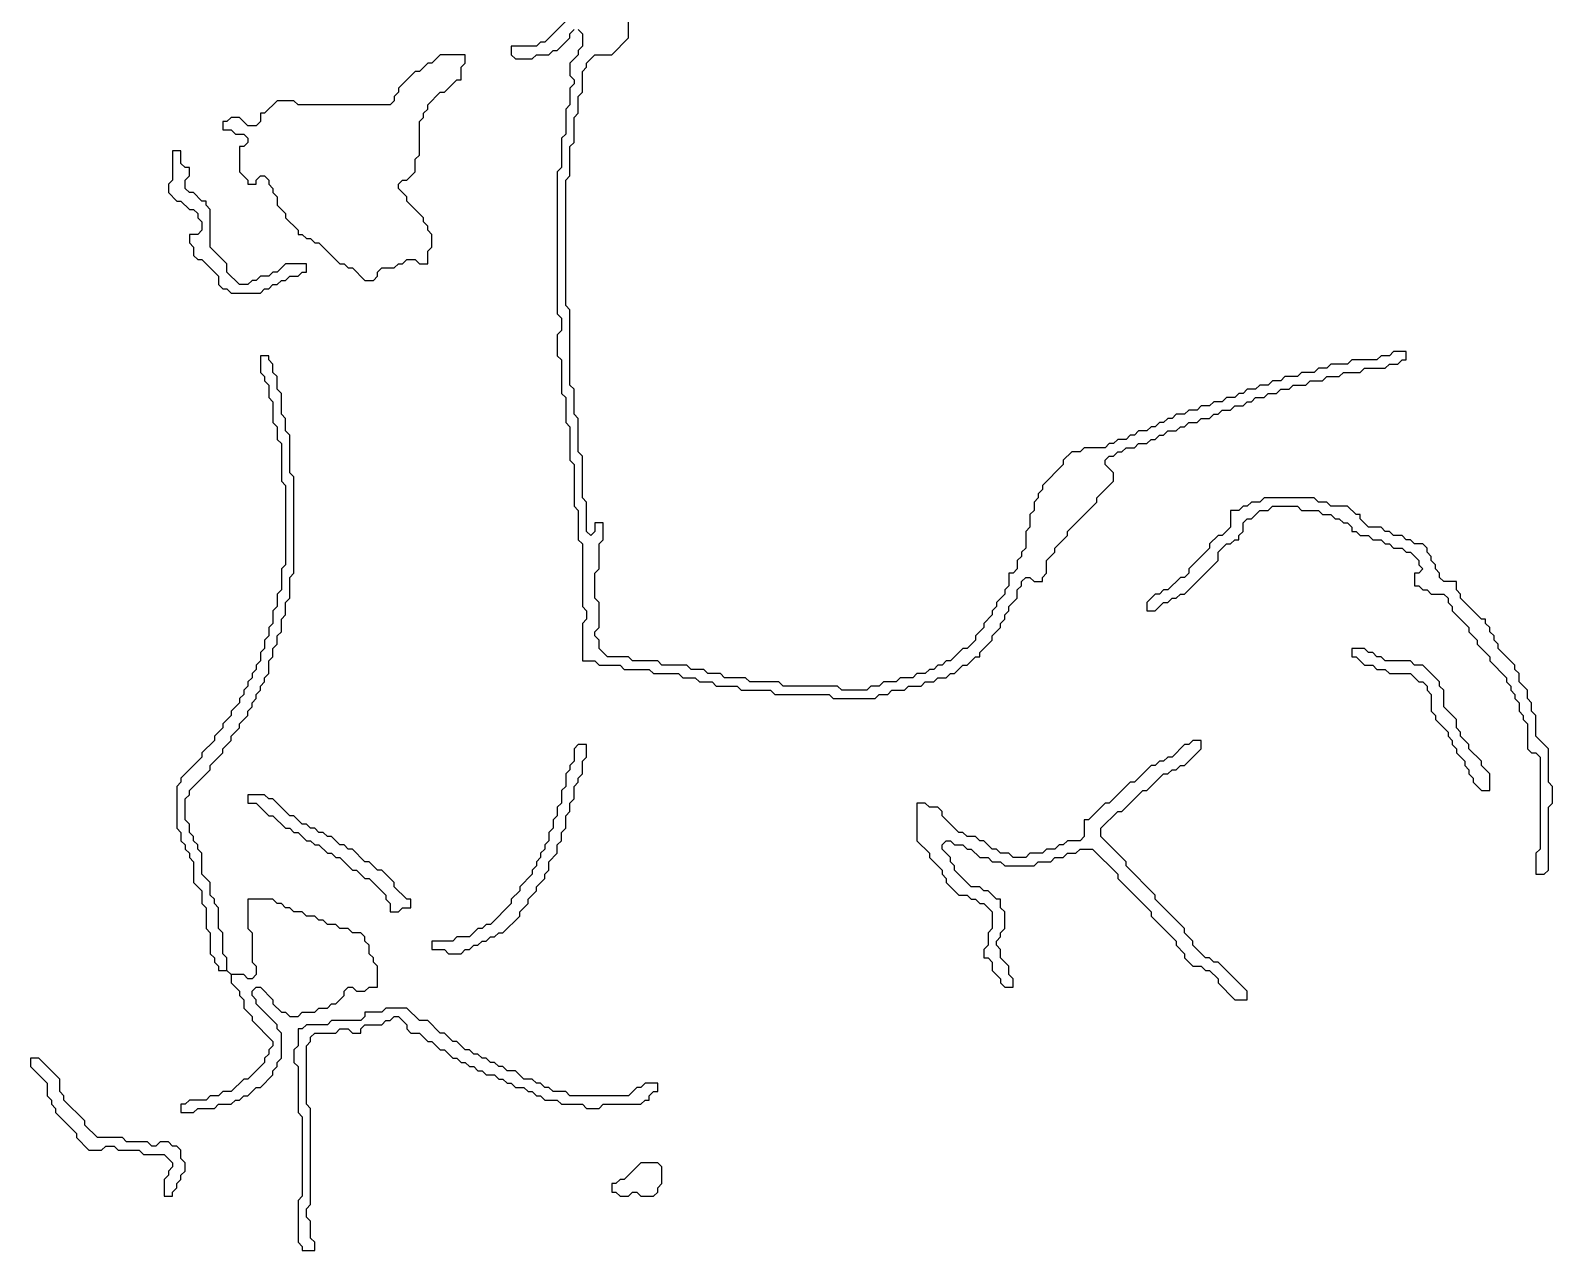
# Model space of a CAD drawing. Header units: metres. Extents: x 0 to 100, y 0 to 128.
# Drawn here: x 49.98 to 59.08, y 103.8 to 111.09 of the extents above; entities that cross this region are included whole.
import ezdxf

# ---------------------------------------------------------------- set-up
doc = ezdxf.new("R2010")
doc.units = ezdxf.units.M

msp = doc.modelspace()

# ---------------------------------------------------------------- linework, layer by layer
for points in [[(53.175, 111.15), (53.05, 111.025), (53.025, 111.025), (53, 111), (52.85, 111), (52.85, 110.95), (52.875, 110.925), (52.975, 110.925), (53, 110.95), (53.075, 110.95), (53.1, 110.975), (53.125, 110.975), (53.2, 111.05), (53.2, 111.075), (53.225, 111.1)], [(53.25, 111.1), (53.275, 111.075), (53.275, 111), (53.25, 110.975), (53.25, 110.95), (53.2, 110.9), (53.2, 110.825), (53.225, 110.8), (53.225, 110.775), (53.2, 110.75), (53.2, 110.65), (53.175, 110.625), (53.175, 110.475), (53.15, 110.45), (53.15, 110.275), (53.125, 110.25), (53.125, 109.4), (53.15, 109.375), (53.15, 109.3), (53.125, 109.275), (53.125, 109.15), (53.15, 109.125), (53.15, 108.925), (53.175, 108.9), (53.175, 108.75), (53.2, 108.725), (53.2, 108.525), (53.225, 108.5), (53.225, 108.25), (53.25, 108.225), (53.25, 108.05), (53.275, 108.025), (53.275, 107.65), (53.3, 107.625), (53.3, 107.575), (53.275, 107.55), (53.275, 107.325), (53.35, 107.325), (53.375, 107.3), (53.5, 107.3), (53.525, 107.275), (53.675, 107.275), (53.7, 107.25), (53.85, 107.25), (53.875, 107.225), (53.95, 107.225), (53.975, 107.2), (54.05, 107.2), (54.075, 107.175), (54.2, 107.175), (54.225, 107.15), (54.4, 107.15), (54.425, 107.125), (54.75, 107.125), (54.775, 107.1), (55.025, 107.1), (55.05, 107.125), (55.1, 107.125), (55.125, 107.15), (55.2, 107.15), (55.225, 107.175), (55.3, 107.175), (55.325, 107.2), (55.375, 107.2), (55.4, 107.225), (55.45, 107.225), (55.475, 107.25), (55.5, 107.25), (55.55, 107.3), (55.575, 107.3), (55.625, 107.35), (55.65, 107.35), (55.65, 107.375), (55.725, 107.45), (55.725, 107.475), (55.775, 107.525), (55.775, 107.55), (55.8, 107.575), (55.8, 107.6), (55.825, 107.625), (55.825, 107.65), (55.875, 107.7), (55.875, 107.75), (55.9, 107.775), (55.9, 107.8), (55.925, 107.825), (55.95, 107.825), (55.975, 107.8), (56.025, 107.8), (56.025, 107.825), (56.05, 107.85), (56.05, 107.925), (56.1, 107.975), (56.1, 108), (56.175, 108.075), (56.175, 108.1), (56.35, 108.275), (56.35, 108.3), (56.45, 108.4), (56.45, 108.45), (56.4, 108.5), (56.4, 108.525), (56.425, 108.55), (56.45, 108.55), (56.475, 108.575), (56.5, 108.575), (56.525, 108.6), (56.575, 108.6), (56.6, 108.625), (56.65, 108.625), (56.675, 108.65), (56.7, 108.65), (56.725, 108.675), (56.75, 108.675), (56.775, 108.7), (56.825, 108.7), (56.85, 108.725), (56.875, 108.725), (56.9, 108.75), (56.95, 108.75), (56.975, 108.775), (57.025, 108.775), (57.05, 108.8), (57.075, 108.8), (57.1, 108.825), (57.15, 108.825), (57.175, 108.85), (57.225, 108.85), (57.25, 108.875), (57.275, 108.875), (57.3, 108.9), (57.35, 108.9), (57.375, 108.925), (57.425, 108.925), (57.45, 108.95), (57.5, 108.95), (57.525, 108.975), (57.6, 108.975), (57.625, 109), (57.7, 109), (57.725, 109.025), (57.8, 109.025), (57.825, 109.05), (57.925, 109.05), (57.95, 109.075), (58.075, 109.075), (58.1, 109.1), (58.15, 109.1), (58.175, 109.125), (58.2, 109.125), (58.2, 109.175), (58.125, 109.175), (58.1, 109.15), (58.05, 109.15), (58.025, 109.125), (57.875, 109.125), (57.85, 109.1), (57.75, 109.1), (57.725, 109.075), (57.675, 109.075), (57.65, 109.05), (57.575, 109.05), (57.55, 109.025), (57.475, 109.025), (57.45, 109), (57.4, 109), (57.375, 108.975), (57.325, 108.975), (57.3, 108.95), (57.25, 108.95), (57.225, 108.925), (57.2, 108.925), (57.175, 108.9), (57.125, 108.9), (57.1, 108.875), (57.05, 108.875), (57.025, 108.85), (56.975, 108.85), (56.95, 108.825), (56.9, 108.825), (56.875, 108.8), (56.825, 108.8), (56.8, 108.775), (56.775, 108.775), (56.75, 108.75), (56.725, 108.75), (56.7, 108.725), (56.675, 108.725), (56.65, 108.7), (56.6, 108.7), (56.575, 108.675), (56.55, 108.675), (56.525, 108.65), (56.475, 108.65), (56.45, 108.625), (56.425, 108.625), (56.4, 108.6), (56.275, 108.6), (56.25, 108.575), (56.2, 108.575), (56.15, 108.525), (56.15, 108.5), (56.025, 108.375), (56.025, 108.35), (56, 108.325), (56, 108.3), (55.975, 108.275), (55.975, 108.225), (55.95, 108.2), (55.95, 108.125), (55.925, 108.1), (55.925, 108), (55.9, 107.975), (55.9, 107.95), (55.875, 107.925), (55.875, 107.875), (55.85, 107.85), (55.825, 107.85), (55.825, 107.775), (55.8, 107.75), (55.8, 107.725), (55.75, 107.675), (55.75, 107.65), (55.725, 107.625), (55.725, 107.6), (55.675, 107.55), (55.675, 107.525), (55.625, 107.475), (55.625, 107.45), (55.575, 107.4), (55.55, 107.4), (55.475, 107.325), (55.45, 107.325), (55.425, 107.3), (55.4, 107.3), (55.375, 107.275), (55.35, 107.275), (55.325, 107.25), (55.275, 107.25), (55.25, 107.225), (55.175, 107.225), (55.15, 107.2), (55.075, 107.2), (55.05, 107.175), (55, 107.175), (54.975, 107.15), (54.825, 107.15), (54.8, 107.175), (54.475, 107.175), (54.45, 107.2), (54.275, 107.2), (54.25, 107.225), (54.125, 107.225), (54.1, 107.25), (54.025, 107.25), (54, 107.275), (53.925, 107.275), (53.9, 107.3), (53.75, 107.3), (53.725, 107.325), (53.575, 107.325), (53.55, 107.35), (53.425, 107.35), (53.375, 107.4), (53.375, 107.45), (53.35, 107.475), (53.35, 107.5), (53.375, 107.525), (53.375, 107.675), (53.35, 107.7), (53.35, 107.85), (53.375, 107.875), (53.375, 108.025), (53.4, 108.05), (53.4, 108.15), (53.35, 108.15), (53.35, 108.1), (53.325, 108.075), (53.3, 108.1), (53.3, 108.275), (53.275, 108.3), (53.275, 108.55), (53.25, 108.575), (53.25, 108.775), (53.225, 108.8), (53.225, 108.95), (53.2, 108.975), (53.2, 109.425), (53.175, 109.45), (53.175, 110.2), (53.2, 110.225), (53.2, 110.4), (53.225, 110.425), (53.225, 110.575), (53.25, 110.6), (53.25, 110.7), (53.275, 110.725), (53.275, 110.85), (53.3, 110.875), (53.3, 110.9), (53.35, 110.95), (53.45, 110.95), (53.55, 111.05), (53.55, 111.15)]]:
    msp.add_lwpolyline(points)
for points in [[(52.425, 110.95), (52.375, 110.9), (52.35, 110.9), (52.3, 110.85), (52.275, 110.85), (52.175, 110.75), (52.175, 110.725), (52.15, 110.7), (52.15, 110.675), (52.125, 110.65), (51.575, 110.65), (51.55, 110.675), (51.45, 110.675), (51.375, 110.6), (51.35, 110.6), (51.35, 110.55), (51.325, 110.525), (51.275, 110.525), (51.225, 110.575), (51.175, 110.575), (51.15, 110.55), (51.125, 110.55), (51.125, 110.5), (51.175, 110.5), (51.2, 110.475), (51.25, 110.475), (51.275, 110.45), (51.275, 110.425), (51.25, 110.4), (51.225, 110.4), (51.225, 110.25), (51.275, 110.2), (51.275, 110.175), (51.325, 110.175), (51.325, 110.2), (51.35, 110.225), (51.375, 110.225), (51.4, 110.2), (51.4, 110.175), (51.425, 110.15), (51.425, 110.125), (51.45, 110.1), (51.45, 110.05), (51.5, 110), (51.5, 109.975), (51.575, 109.9), (51.575, 109.875), (51.6, 109.875), (51.625, 109.85), (51.65, 109.85), (51.675, 109.825), (51.7, 109.825), (51.825, 109.7), (51.85, 109.7), (51.875, 109.675), (51.9, 109.675), (51.975, 109.6), (52.025, 109.6), (52.05, 109.625), (52.05, 109.65), (52.075, 109.675), (52.15, 109.675), (52.175, 109.7), (52.2, 109.7), (52.225, 109.725), (52.275, 109.725), (52.3, 109.7), (52.35, 109.7), (52.35, 109.775), (52.375, 109.8), (52.375, 109.875), (52.35, 109.9), (52.35, 109.925), (52.325, 109.95), (52.325, 109.975), (52.225, 110.075), (52.225, 110.1), (52.175, 110.15), (52.175, 110.175), (52.2, 110.2), (52.225, 110.2), (52.275, 110.25), (52.275, 110.325), (52.3, 110.35), (52.3, 110.55), (52.325, 110.575), (52.325, 110.6), (52.35, 110.625), (52.35, 110.65), (52.425, 110.725), (52.45, 110.725), (52.525, 110.8), (52.55, 110.8), (52.55, 110.875), (52.575, 110.9), (52.575, 110.95)], [(50.825, 110.375), (50.825, 110.2), (50.8, 110.175), (50.8, 110.125), (50.85, 110.075), (50.875, 110.075), (50.925, 110.025), (50.95, 110.025), (50.975, 110), (50.975, 109.975), (51, 109.95), (51, 109.9), (50.975, 109.875), (50.925, 109.875), (50.925, 109.825), (50.95, 109.8), (50.95, 109.75), (50.975, 109.725), (51, 109.725), (51.1, 109.625), (51.1, 109.575), (51.125, 109.55), (51.15, 109.55), (51.175, 109.525), (51.35, 109.525), (51.375, 109.55), (51.4, 109.55), (51.425, 109.575), (51.45, 109.575), (51.475, 109.6), (51.5, 109.6), (51.525, 109.625), (51.575, 109.625), (51.6, 109.65), (51.625, 109.65), (51.625, 109.7), (51.5, 109.7), (51.45, 109.65), (51.425, 109.65), (51.4, 109.625), (51.35, 109.625), (51.325, 109.6), (51.3, 109.6), (51.275, 109.575), (51.225, 109.575), (51.15, 109.65), (51.15, 109.7), (51.05, 109.8), (51.05, 110.025), (51.025, 110.05), (51.025, 110.075), (51, 110.075), (50.95, 110.125), (50.925, 110.125), (50.9, 110.15), (50.9, 110.2), (50.925, 110.225), (50.925, 110.275), (50.9, 110.275), (50.875, 110.3), (50.875, 110.375)], [(51.35, 109.15), (51.35, 109.05), (51.375, 109.025), (51.375, 109), (51.4, 108.975), (51.4, 108.9), (51.425, 108.875), (51.425, 108.75), (51.45, 108.725), (51.45, 108.65), (51.475, 108.625), (51.475, 108.4), (51.5, 108.375), (51.5, 107.9), (51.475, 107.875), (51.475, 107.75), (51.45, 107.725), (51.45, 107.65), (51.425, 107.625), (51.425, 107.55), (51.4, 107.525), (51.4, 107.475), (51.375, 107.45), (51.375, 107.4), (51.35, 107.375), (51.35, 107.325), (51.325, 107.3), (51.325, 107.275), (51.3, 107.25), (51.3, 107.225), (51.275, 107.2), (51.275, 107.175), (51.25, 107.15), (51.25, 107.125), (51.225, 107.1), (51.225, 107.075), (51.175, 107.025), (51.175, 107), (51.125, 106.95), (51.125, 106.925), (51.075, 106.875), (51.075, 106.85), (51, 106.775), (51, 106.75), (50.875, 106.625), (50.875, 106.6), (50.85, 106.575), (50.85, 106.325), (50.875, 106.3), (50.875, 106.25), (50.9, 106.225), (50.9, 106.2), (50.925, 106.175), (50.925, 106.15), (50.95, 106.125), (50.95, 106), (51, 105.95), (51, 105.875), (51.025, 105.85), (51.025, 105.725), (51.05, 105.7), (51.05, 105.575), (51.075, 105.55), (51.075, 105.525), (51.1, 105.5), (51.1, 105.475), (51.15, 105.475), (51.175, 105.45), (51.175, 105.4), (51.225, 105.35), (51.225, 105.325), (51.25, 105.3), (51.25, 105.25), (51.3, 105.2), (51.3, 105.175), (51.425, 105.05), (51.425, 105.025), (51.4, 105), (51.4, 104.975), (51.375, 104.95), (51.375, 104.925), (51.275, 104.825), (51.25, 104.825), (51.175, 104.75), (51.125, 104.75), (51.1, 104.725), (51.05, 104.725), (51.025, 104.7), (50.925, 104.7), (50.9, 104.675), (50.875, 104.675), (50.875, 104.625), (50.95, 104.625), (50.975, 104.65), (51.075, 104.65), (51.1, 104.675), (51.175, 104.675), (51.2, 104.7), (51.225, 104.7), (51.25, 104.725), (51.275, 104.725), (51.325, 104.775), (51.35, 104.775), (51.425, 104.85), (51.425, 104.875), (51.45, 104.9), (51.45, 104.925), (51.475, 104.95), (51.475, 105.1), (51.45, 105.125), (51.45, 105.15), (51.325, 105.275), (51.325, 105.3), (51.3, 105.325), (51.3, 105.35), (51.325, 105.375), (51.35, 105.375), (51.425, 105.3), (51.425, 105.275), (51.475, 105.225), (51.5, 105.225), (51.525, 105.2), (51.575, 105.2), (51.6, 105.225), (51.675, 105.225), (51.7, 105.25), (51.75, 105.25), (51.775, 105.275), (51.8, 105.275), (51.85, 105.325), (51.85, 105.35), (51.875, 105.375), (51.9, 105.375), (51.925, 105.35), (51.975, 105.35), (52, 105.375), (52.05, 105.375), (52.05, 105.5), (52.025, 105.525), (52.025, 105.55), (52, 105.575), (52, 105.625), (51.975, 105.65), (51.975, 105.675), (51.95, 105.7), (51.9, 105.7), (51.875, 105.725), (51.825, 105.725), (51.8, 105.75), (51.75, 105.75), (51.725, 105.775), (51.7, 105.775), (51.675, 105.8), (51.625, 105.8), (51.6, 105.825), (51.55, 105.825), (51.525, 105.85), (51.5, 105.85), (51.475, 105.875), (51.45, 105.875), (51.425, 105.9), (51.275, 105.9), (51.275, 105.725), (51.3, 105.7), (51.3, 105.525), (51.325, 105.5), (51.325, 105.45), (51.3, 105.425), (51.275, 105.425), (51.25, 105.45), (51.175, 105.45), (51.15, 105.475), (51.15, 105.55), (51.125, 105.575), (51.125, 105.7), (51.1, 105.725), (51.1, 105.85), (51.075, 105.875), (51.075, 105.9), (51.05, 105.925), (51.05, 106), (51, 106.05), (51, 106.175), (50.975, 106.2), (50.975, 106.225), (50.95, 106.25), (50.95, 106.275), (50.925, 106.3), (50.925, 106.35), (50.9, 106.375), (50.9, 106.5), (50.925, 106.525), (50.925, 106.55), (51.05, 106.675), (51.05, 106.7), (51.125, 106.775), (51.125, 106.8), (51.175, 106.85), (51.175, 106.875), (51.225, 106.925), (51.225, 106.95), (51.275, 107), (51.275, 107.025), (51.3, 107.05), (51.3, 107.075), (51.325, 107.1), (51.325, 107.125), (51.35, 107.15), (51.35, 107.175), (51.375, 107.2), (51.375, 107.225), (51.4, 107.25), (51.4, 107.325), (51.425, 107.35), (51.425, 107.4), (51.45, 107.425), (51.45, 107.475), (51.475, 107.5), (51.475, 107.575), (51.5, 107.6), (51.5, 107.675), (51.525, 107.7), (51.525, 107.825), (51.55, 107.85), (51.55, 108.425), (51.525, 108.45), (51.525, 108.675), (51.5, 108.7), (51.5, 108.775), (51.475, 108.8), (51.475, 108.925), (51.45, 108.95), (51.45, 109.025), (51.425, 109.05), (51.425, 109.1), (51.4, 109.125), (51.4, 109.15)], [(57.35, 108.3), (57.325, 108.275), (57.275, 108.275), (57.25, 108.25), (57.225, 108.25), (57.2, 108.225), (57.15, 108.225), (57.15, 108.125), (57.1, 108.075), (57.075, 108.075), (57.025, 108.025), (57.025, 108), (56.9, 107.875), (56.9, 107.85), (56.875, 107.825), (56.85, 107.825), (56.775, 107.75), (56.75, 107.75), (56.725, 107.725), (56.7, 107.725), (56.65, 107.675), (56.65, 107.625), (56.7, 107.625), (56.75, 107.675), (56.775, 107.675), (56.8, 107.7), (56.825, 107.7), (56.85, 107.725), (56.875, 107.725), (57.075, 107.925), (57.075, 107.975), (57.125, 108.025), (57.15, 108.025), (57.175, 108.05), (57.2, 108.05), (57.2, 108.075), (57.225, 108.1), (57.225, 108.15), (57.25, 108.175), (57.275, 108.175), (57.325, 108.225), (57.375, 108.225), (57.4, 108.25), (57.55, 108.25), (57.575, 108.225), (57.675, 108.225), (57.7, 108.2), (57.75, 108.2), (57.775, 108.175), (57.8, 108.175), (57.825, 108.15), (57.85, 108.15), (57.875, 108.125), (57.875, 108.1), (57.9, 108.1), (57.925, 108.075), (57.975, 108.075), (58, 108.05), (58.05, 108.05), (58.075, 108.025), (58.1, 108.025), (58.125, 108), (58.175, 108), (58.2, 107.975), (58.225, 107.975), (58.275, 107.925), (58.275, 107.9), (58.3, 107.875), (58.275, 107.85), (58.25, 107.85), (58.25, 107.775), (58.275, 107.775), (58.3, 107.75), (58.325, 107.75), (58.35, 107.725), (58.425, 107.725), (58.45, 107.7), (58.45, 107.675), (58.475, 107.65), (58.475, 107.625), (58.575, 107.525), (58.575, 107.5), (58.625, 107.45), (58.625, 107.425), (58.7, 107.35), (58.7, 107.325), (58.8, 107.225), (58.8, 107.2), (58.825, 107.175), (58.825, 107.15), (58.85, 107.125), (58.85, 107.1), (58.875, 107.075), (58.875, 107.025), (58.9, 107), (58.9, 106.975), (58.925, 106.95), (58.925, 106.8), (58.95, 106.775), (58.975, 106.775), (59, 106.75), (59, 106.2), (58.975, 106.175), (58.975, 106.05), (59.025, 106.05), (59.05, 106.075), (59.05, 106.45), (59.075, 106.475), (59.075, 106.575), (59.05, 106.6), (59.05, 106.8), (58.975, 106.875), (58.975, 107), (58.95, 107.025), (58.95, 107.075), (58.925, 107.1), (58.925, 107.15), (58.875, 107.2), (58.875, 107.25), (58.85, 107.275), (58.85, 107.3), (58.75, 107.4), (58.75, 107.425), (58.725, 107.45), (58.725, 107.475), (58.7, 107.5), (58.7, 107.525), (58.675, 107.55), (58.675, 107.575), (58.65, 107.575), (58.525, 107.7), (58.525, 107.725), (58.5, 107.75), (58.5, 107.8), (58.425, 107.8), (58.4, 107.825), (58.4, 107.85), (58.375, 107.875), (58.375, 107.9), (58.35, 107.925), (58.35, 107.95), (58.325, 107.975), (58.325, 108), (58.3, 108.025), (58.25, 108.025), (58.225, 108.05), (58.2, 108.05), (58.175, 108.075), (58.125, 108.075), (58.1, 108.1), (58.075, 108.1), (58.05, 108.125), (57.975, 108.125), (57.925, 108.175), (57.925, 108.2), (57.9, 108.2), (57.85, 108.25), (57.75, 108.25), (57.725, 108.275), (57.675, 108.275), (57.65, 108.3)], [(57.875, 107.4), (57.875, 107.35), (57.9, 107.35), (57.95, 107.3), (58, 107.3), (58.025, 107.275), (58.075, 107.275), (58.1, 107.25), (58.225, 107.25), (58.275, 107.2), (58.3, 107.2), (58.325, 107.175), (58.325, 107.15), (58.35, 107.125), (58.35, 107.025), (58.375, 107), (58.375, 106.975), (58.45, 106.9), (58.45, 106.875), (58.475, 106.85), (58.475, 106.825), (58.5, 106.8), (58.5, 106.775), (58.55, 106.725), (58.55, 106.7), (58.575, 106.675), (58.575, 106.65), (58.6, 106.625), (58.6, 106.6), (58.65, 106.55), (58.7, 106.55), (58.7, 106.65), (58.65, 106.7), (58.65, 106.725), (58.575, 106.8), (58.575, 106.825), (58.525, 106.875), (58.525, 106.9), (58.5, 106.925), (58.5, 106.975), (58.425, 107.05), (58.425, 107.15), (58.4, 107.175), (58.4, 107.2), (58.3, 107.3), (58.25, 107.3), (58.225, 107.325), (58.075, 107.325), (58.05, 107.35), (58.025, 107.35), (58, 107.375), (57.975, 107.375), (57.95, 107.4)], [(56.925, 106.85), (56.9, 106.825), (56.875, 106.825), (56.8, 106.75), (56.775, 106.75), (56.75, 106.725), (56.725, 106.725), (56.7, 106.7), (56.675, 106.7), (56.575, 106.6), (56.55, 106.6), (56.425, 106.475), (56.4, 106.475), (56.3, 106.375), (56.275, 106.375), (56.275, 106.275), (56.25, 106.25), (56.175, 106.25), (56.15, 106.225), (56.125, 106.225), (56.1, 106.2), (56.05, 106.2), (56.025, 106.175), (55.95, 106.175), (55.925, 106.15), (55.85, 106.15), (55.825, 106.175), (55.775, 106.175), (55.75, 106.2), (55.725, 106.2), (55.675, 106.25), (55.65, 106.25), (55.625, 106.275), (55.575, 106.275), (55.55, 106.3), (55.525, 106.3), (55.425, 106.4), (55.425, 106.425), (55.4, 106.45), (55.35, 106.45), (55.325, 106.475), (55.275, 106.475), (55.275, 106.25), (55.35, 106.175), (55.35, 106.15), (55.425, 106.075), (55.425, 106.05), (55.45, 106.025), (55.45, 106), (55.525, 105.925), (55.575, 105.925), (55.6, 105.9), (55.625, 105.9), (55.65, 105.875), (55.675, 105.875), (55.725, 105.825), (55.725, 105.725), (55.7, 105.7), (55.7, 105.625), (55.675, 105.6), (55.675, 105.55), (55.7, 105.55), (55.725, 105.525), (55.725, 105.475), (55.775, 105.425), (55.775, 105.4), (55.8, 105.375), (55.85, 105.375), (55.85, 105.425), (55.825, 105.45), (55.825, 105.5), (55.775, 105.55), (55.775, 105.6), (55.75, 105.625), (55.75, 105.65), (55.775, 105.675), (55.775, 105.7), (55.8, 105.725), (55.8, 105.825), (55.775, 105.85), (55.775, 105.9), (55.75, 105.9), (55.7, 105.95), (55.675, 105.95), (55.65, 105.975), (55.6, 105.975), (55.5, 106.075), (55.5, 106.1), (55.475, 106.125), (55.475, 106.15), (55.425, 106.2), (55.425, 106.225), (55.45, 106.25), (55.475, 106.25), (55.5, 106.225), (55.55, 106.225), (55.575, 106.2), (55.6, 106.2), (55.65, 106.15), (55.7, 106.15), (55.725, 106.125), (55.775, 106.125), (55.8, 106.1), (55.975, 106.1), (56, 106.125), (56.075, 106.125), (56.1, 106.15), (56.15, 106.15), (56.175, 106.175), (56.225, 106.175), (56.25, 106.2), (56.325, 106.2), (56.475, 106.05), (56.475, 106.025), (56.675, 105.825), (56.675, 105.8), (56.825, 105.65), (56.825, 105.625), (56.875, 105.575), (56.875, 105.55), (56.925, 105.5), (56.975, 105.5), (57, 105.475), (57.025, 105.475), (57.075, 105.425), (57.075, 105.4), (57.175, 105.3), (57.25, 105.3), (57.25, 105.35), (57.075, 105.525), (57.05, 105.525), (57.025, 105.55), (57, 105.55), (56.925, 105.625), (56.925, 105.65), (56.875, 105.7), (56.875, 105.725), (56.7, 105.9), (56.7, 105.925), (56.525, 106.1), (56.525, 106.125), (56.375, 106.275), (56.375, 106.325), (56.475, 106.425), (56.5, 106.425), (56.625, 106.55), (56.65, 106.55), (56.75, 106.65), (56.775, 106.65), (56.8, 106.675), (56.825, 106.675), (56.85, 106.7), (56.875, 106.7), (56.975, 106.8), (56.975, 106.85)], [(53.25, 106.825), (53.225, 106.8), (53.225, 106.725), (53.2, 106.7), (53.2, 106.675), (53.175, 106.65), (53.175, 106.575), (53.15, 106.55), (53.15, 106.475), (53.125, 106.45), (53.125, 106.4), (53.1, 106.375), (53.1, 106.325), (53.075, 106.3), (53.075, 106.25), (53.05, 106.225), (53.05, 106.2), (53.025, 106.175), (53.025, 106.15), (53, 106.125), (53, 106.1), (52.975, 106.075), (52.975, 106.05), (52.9, 105.975), (52.9, 105.95), (52.85, 105.9), (52.85, 105.875), (52.725, 105.75), (52.7, 105.75), (52.675, 105.725), (52.65, 105.725), (52.6, 105.675), (52.525, 105.675), (52.5, 105.65), (52.375, 105.65), (52.375, 105.6), (52.45, 105.6), (52.475, 105.575), (52.55, 105.575), (52.575, 105.6), (52.6, 105.6), (52.625, 105.625), (52.65, 105.625), (52.675, 105.65), (52.7, 105.65), (52.725, 105.675), (52.75, 105.675), (52.775, 105.7), (52.8, 105.7), (52.9, 105.8), (52.9, 105.825), (52.95, 105.875), (52.95, 105.9), (53, 105.95), (53, 105.975), (53.05, 106.025), (53.05, 106.05), (53.075, 106.075), (53.075, 106.125), (53.125, 106.175), (53.125, 106.225), (53.15, 106.25), (53.15, 106.3), (53.175, 106.325), (53.175, 106.4), (53.2, 106.425), (53.2, 106.475), (53.225, 106.5), (53.225, 106.575), (53.25, 106.6), (53.25, 106.625), (53.275, 106.65), (53.275, 106.725), (53.3, 106.75), (53.3, 106.825)], [(51.275, 106.525), (51.275, 106.475), (51.325, 106.475), (51.4, 106.4), (51.425, 106.4), (51.5, 106.325), (51.525, 106.325), (51.55, 106.3), (51.575, 106.3), (51.625, 106.25), (51.65, 106.25), (51.675, 106.225), (51.7, 106.225), (51.75, 106.175), (51.775, 106.175), (51.8, 106.15), (51.825, 106.15), (51.9, 106.075), (51.925, 106.075), (51.975, 106.025), (52, 106.025), (52.1, 105.925), (52.1, 105.9), (52.125, 105.875), (52.125, 105.825), (52.175, 105.825), (52.2, 105.85), (52.25, 105.85), (52.25, 105.9), (52.225, 105.9), (52.15, 105.975), (52.15, 106), (52.075, 106.075), (52.05, 106.075), (52, 106.125), (51.975, 106.125), (51.9, 106.2), (51.875, 106.2), (51.85, 106.225), (51.825, 106.225), (51.775, 106.275), (51.75, 106.275), (51.725, 106.3), (51.7, 106.3), (51.675, 106.325), (51.65, 106.325), (51.625, 106.35), (51.6, 106.35), (51.55, 106.4), (51.525, 106.4), (51.425, 106.5), (51.4, 106.5), (51.375, 106.525)], [(52.1, 105.25), (52.075, 105.225), (51.975, 105.225), (51.975, 105.2), (51.95, 105.175), (51.775, 105.175), (51.75, 105.15), (51.625, 105.15), (51.6, 105.125), (51.575, 105.125), (51.575, 105.025), (51.55, 105), (51.55, 104.925), (51.575, 104.9), (51.575, 104.625), (51.6, 104.6), (51.6, 104.125), (51.575, 104.1), (51.575, 103.85), (51.6, 103.825), (51.6, 103.8), (51.675, 103.8), (51.675, 103.85), (51.65, 103.875), (51.65, 103.975), (51.625, 104), (51.625, 104.05), (51.65, 104.075), (51.65, 104.65), (51.625, 104.675), (51.625, 105.025), (51.65, 105.05), (51.65, 105.075), (51.675, 105.1), (51.8, 105.1), (51.825, 105.125), (51.875, 105.125), (51.9, 105.1), (51.95, 105.1), (51.95, 105.125), (51.975, 105.15), (52.075, 105.15), (52.1, 105.175), (52.125, 105.175), (52.15, 105.2), (52.175, 105.2), (52.225, 105.15), (52.225, 105.125), (52.25, 105.1), (52.3, 105.1), (52.35, 105.05), (52.375, 105.05), (52.425, 105), (52.45, 105), (52.5, 104.95), (52.525, 104.95), (52.55, 104.925), (52.575, 104.925), (52.6, 104.9), (52.625, 104.9), (52.65, 104.875), (52.675, 104.875), (52.7, 104.85), (52.75, 104.85), (52.775, 104.825), (52.8, 104.825), (52.825, 104.8), (52.85, 104.8), (52.875, 104.775), (52.925, 104.775), (52.95, 104.75), (52.975, 104.75), (53, 104.725), (53.025, 104.725), (53.05, 104.7), (53.125, 104.7), (53.15, 104.675), (53.275, 104.675), (53.3, 104.65), (53.375, 104.65), (53.4, 104.675), (53.625, 104.675), (53.65, 104.7), (53.675, 104.7), (53.675, 104.725), (53.7, 104.75), (53.725, 104.75), (53.725, 104.8), (53.65, 104.8), (53.625, 104.775), (53.6, 104.775), (53.55, 104.725), (53.2, 104.725), (53.175, 104.75), (53.1, 104.75), (53.075, 104.775), (53.05, 104.775), (53.025, 104.8), (53, 104.8), (52.975, 104.825), (52.925, 104.825), (52.875, 104.875), (52.825, 104.875), (52.8, 104.9), (52.775, 104.9), (52.75, 104.925), (52.725, 104.925), (52.7, 104.95), (52.675, 104.95), (52.65, 104.975), (52.625, 104.975), (52.6, 105), (52.575, 105), (52.525, 105.05), (52.5, 105.05), (52.45, 105.1), (52.425, 105.1), (52.35, 105.175), (52.3, 105.175), (52.225, 105.25)], [(49.975, 104.95), (49.975, 104.9), (50.075, 104.8), (50.075, 104.725), (50.1, 104.7), (50.1, 104.675), (50.125, 104.65), (50.125, 104.625), (50.25, 104.5), (50.25, 104.475), (50.325, 104.4), (50.4, 104.4), (50.425, 104.425), (50.475, 104.425), (50.5, 104.4), (50.625, 104.4), (50.65, 104.375), (50.775, 104.375), (50.825, 104.325), (50.825, 104.3), (50.8, 104.275), (50.8, 104.25), (50.775, 104.225), (50.775, 104.125), (50.825, 104.125), (50.825, 104.15), (50.85, 104.175), (50.85, 104.2), (50.875, 104.225), (50.875, 104.25), (50.9, 104.275), (50.9, 104.325), (50.875, 104.35), (50.875, 104.4), (50.85, 104.425), (50.825, 104.425), (50.8, 104.45), (50.75, 104.45), (50.725, 104.425), (50.7, 104.425), (50.675, 104.45), (50.55, 104.45), (50.525, 104.475), (50.375, 104.475), (50.3, 104.55), (50.3, 104.575), (50.175, 104.7), (50.175, 104.725), (50.15, 104.75), (50.15, 104.825), (50.025, 104.95)], [(53.625, 104.325), (53.525, 104.225), (53.5, 104.225), (53.475, 104.2), (53.45, 104.2), (53.45, 104.15), (53.475, 104.15), (53.5, 104.125), (53.55, 104.125), (53.575, 104.15), (53.6, 104.15), (53.625, 104.125), (53.7, 104.125), (53.725, 104.15), (53.725, 104.175), (53.75, 104.2), (53.75, 104.3), (53.725, 104.325)]]:
    msp.add_lwpolyline(points, close=True)

doc.saveas('drawing.dxf')
